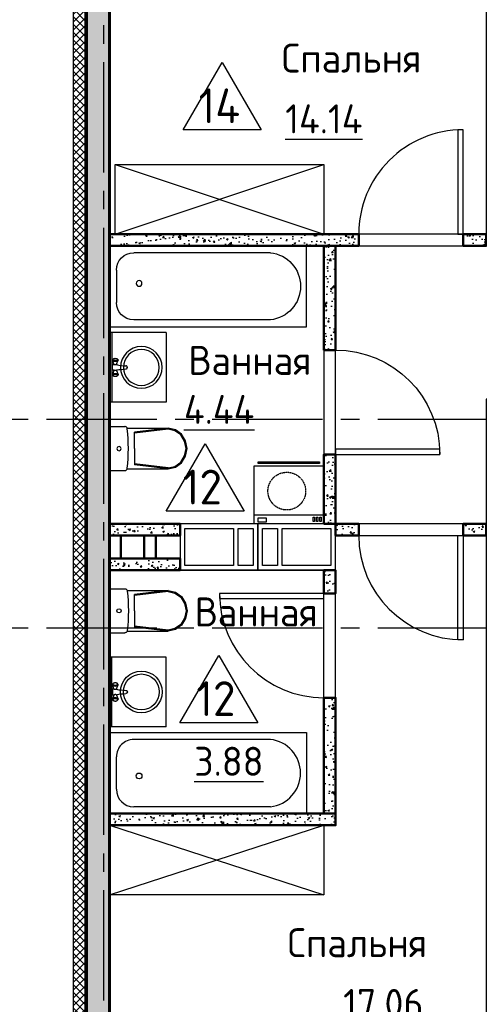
# Model space of a CAD drawing. Header units: millimetres. Extents: x -6427 to 93283, y -13 to 42012.
# Drawn here: x 13206 to 17170, y 24594 to 33089 of the extents above; entities that cross this region are included whole.
import ezdxf
from ezdxf.enums import TextEntityAlignment as Align

# ---------------------------------------------------------------- set-up
doc = ezdxf.new("R2010")
doc.units = ezdxf.units.MM
doc.linetypes.add('ACAD_ISO10W100', pattern=[18.5, 12, -3, 0.5, -3])
doc.linetypes.add('CENTER2', pattern=[28.575, 19.05, -3.175, 3.175, -3.175])
doc.layers.get('Defpoints').update_dxf_attribs({"color": 6, "lineweight": 60})
for name, color, linetype, lineweight in [('АР_Вентблок', 94, 'Continuous', 20), ('АР_Газаблок 100мм', 24, 'Continuous', 30), ('АР_Дверь', 44, 'Continuous', 15), ('АР_Марка пола', 1, 'Continuous', 9), ('АР_Мебель', 253, 'Continuous', 0), ('АР_Монолит', 1, 'Continuous', 40), ('АР_Ось', 1, 'CENTER2', 5), ('АР_Отверстия', 1, 'Continuous', 30), ('АР_Помещение текст', 7, 'Continuous', 20), ('АР_Сантехника', 5, 'Continuous', 0), ('АР_Утеплитель', 30, 'Continuous', 9)]:
    doc.layers.add(name, color=color, linetype=linetype, lineweight=lineweight)
doc.layers.add('АР_Контур плит', color=3, linetype='Continuous', lineweight=50, plot=False)
doc.layers.add('АР_Площади', color=2, linetype='Continuous', lineweight=15, plot=False)
doc.styles.add('GOST', font='')
doc.styles.add('GOST Common_I', font='', dxfattribs={"height": 250})
doc.styles.get("Standard").update_dxf_attribs({"font": 'arial.ttf'})
doc.styles.get('GOST').set_extended_font_data('GOST 2.304 type A')
doc.styles.get('GOST Common_I').set_extended_font_data('GOST Common')
pattern_1 = [(50, (-99827.42, -105714.69), (145.747735, -12.75127), [15.24, -167.64]), (355, (-99827.42, -105714.7), (-28.19474, 152.84548), [12.192, -134.11247]), (100.451445, (-99815.27, -105715.76), (117.553, 140.0942), [12.95201, -142.4722]), (46.1842, (-99827.42, -105674.05), (216.86323, -33.63386), [22.86, -251.46]), (96.63556, (-99809.34, -105676.86), (189.9233, 197.9409), [19.42802, -213.7085]), (351.18415, (-99827.42, -105674.05), (189.9233, 197.9409), [18.28797, -201.16779]), (21, (-99807.1, -105684.21), (121.29151, -81.81216), [15.24, -167.64]), (326, (-99807.1, -105684.21), (49.44162, 147.35037), [12.192, -134.112]), (71.451445, (-99796.99, -105691.03), (170.73314, 65.53822), [12.95201, -142.47195]), (37.5, (-99827.416, -105714.694), (2.470883, 67.644031), [0, -132.4864, 0, -136.144, 0, -134.62]), (7.5, (-99827.42, -105714.694), (53.45573, 80.14446), [0, -77.6224, 0, -129.4384, 0, -51.308]), (327.5, (-99872.73, -105714.694), (108.472476, -4.582995), [0, -50.8, 0, -158.496, 0, -210.312]), (317.5, (-99893.05, -105714.69), (118.503345, 20.341193), [0, -66.04, 0, -105.2576, 0, -149.352])]

# ---------------------------------------------------------------- blocks, each defined once
blk = doc.blocks.new('RM_AREA')
at = {"linetype": 'ByBlock', "lineweight": -2}
for tag, p in [('ROOM_NAME', (0, 5)), ('AREA', (0, 0))]:
    blk.add_attdef(tag, text='', height=3, dxfattribs=at).set_placement(p, align=Align.CENTER)
blk = doc.blocks.new('ventblok_400x670')
at = {"layer": 'АР_Вентблок', "lineweight": 20}
for points in [[(670, 0), (0, 0), (0, 400), (670, 400)], [(40, 40), (170, 40), (170, 360), (40, 360)], [(210, 360), (210, 40), (630, 40), (630, 360)]]:
    blk.add_lwpolyline(points, close=True, dxfattribs=at)
blk = doc.blocks.new('Wanna_1750')
at = {"layer": 'АР_Сантехника', "color": 5, "linetype": 'Continuous'}
for p, q in [((50, -350), (50, 350)), ((1750, 350), (50, 350)), ((1750, 350), (1750, -350)), ((361.2, 290), (1540, 290)), ((1690, 140), (1690, -140)), ((361.2, -290), (1540, -290)), ((1750, -350), (50, -350))]:
    blk.add_line(p, q, dxfattribs=at)
blk.add_circle((1494.1, 25), 25, dxfattribs=at)
for centre, radius, start, end in [((393.1, 0), 291.7, 96.27633, 263.72367), ((1540, 140), 150, 0, 90), ((1540, -140), 150, 270, 0)]:
    blk.add_arc(centre, radius, start, end, dxfattribs=at)
blk = doc.blocks.new('UM_10')
at = {"layer": 'АР_Сантехника', "linetype": 'Continuous'}
for p, q in [((-300, 0), (300, 0)), ((-300, -490), (-300, 0)), ((300, -490), (300, 0)), ((-300, -20), (300, -20)), ((-78.3, -47.2), (-78.5, -50.7)), ((-78.3, -47.2), (-78.5, -50.7)), ((-78.5, -50.7), (-78.3, -54.2)), ((-78.5, -50.7), (-78.3, -54.2)), ((-77.9, -43.9), (-78.3, -47.2)), ((-77.9, -43.9), (-78.3, -47.2)), ((-78.3, -54.2), (-77.9, -57.5)), ((-78.3, -54.2), (-77.9, -57.5)), ((-77.2, -40.7), (-77.9, -43.9)), ((-77.2, -40.7), (-77.9, -43.9)), ((-77.9, -57.5), (-77.2, -60.7)), ((-77.9, -57.5), (-77.2, -60.7)), ((-76.2, -37.8), (-77.2, -40.7)), ((-76.2, -37.8), (-77.2, -40.7)), ((-77.2, -60.7), (-76.2, -63.6)), ((-77.2, -60.7), (-76.2, -63.6)), ((-74.9, -35.4), (-76.2, -37.8)), ((-74.9, -35.4), (-76.2, -37.8)), ((-76.2, -63.6), (-74.9, -66)), ((-76.2, -63.6), (-74.9, -66)), ((-73.5, -33.4), (-74.9, -35.4)), ((-73.5, -33.4), (-74.9, -35.4)), ((-74.9, -66), (-73.5, -68)), ((-74.9, -66), (-73.5, -68)), ((-71.9, -31.9), (-73.5, -33.4)), ((-71.9, -31.9), (-73.5, -33.4)), ((-73.5, -68), (-71.9, -69.5)), ((-73.5, -68), (-71.9, -69.5)), ((-67.4, -28.2), (-71.9, -31.9)), ((-67.4, -28.2), (-71.9, -31.9)), ((-70.2, -31), (-71.9, -31.9)), ((-70.2, -31), (-71.9, -31.9)), ((-71.9, -69.5), (-70.2, -70.4)), ((-67.4, -73.3), (-71.9, -69.5)), ((-71.9, -69.5), (-70.2, -70.4)), ((-67.4, -73.3), (-71.9, -69.5)), ((-68.5, -30.7), (-70.2, -31)), ((-68.5, -30.7), (-70.2, -31)), ((-70.2, -70.4), (-68.5, -70.7)), ((-70.2, -70.4), (-68.5, -70.7)), ((-66.8, -31), (-68.5, -30.7)), ((-66.8, -31), (-68.5, -30.7)), ((-68.5, -70.7), (-66.8, -70.4)), ((-68.5, -70.7), (-66.8, -70.4)), ((-65.4, -27.1), (-67.4, -28.2)), ((-65.4, -27.1), (-67.4, -28.2)), ((-67.4, -73.3), (-65.4, -74.3)), ((-67.4, -73.3), (-65.4, -74.3)), ((-65.1, -31.9), (-66.8, -31)), ((-65.1, -31.9), (-66.8, -31)), ((-66.8, -70.4), (-65.1, -69.5)), ((-66.8, -70.4), (-65.1, -69.5)), ((-63.3, -26.7), (-65.4, -27.1)), ((-63.3, -26.7), (-65.4, -27.1)), ((-65.4, -74.3), (-63.3, -74.7)), ((-65.4, -74.3), (-63.3, -74.7)), ((-63.5, -33.4), (-65.1, -31.9)), ((-63.5, -33.4), (-65.1, -31.9)), ((-65.1, -69.5), (-63.5, -68)), ((-65.1, -69.5), (-63.5, -68)), ((-62.1, -35.4), (-63.5, -33.4)), ((-62.1, -35.4), (-63.5, -33.4)), ((-63.5, -68), (-62.1, -66)), ((-63.5, -68), (-62.1, -66)), ((-61.2, -27.1), (-63.3, -26.7)), ((-61.2, -27.1), (-63.3, -26.7)), ((-63.3, -74.7), (-61.2, -74.3)), ((-63.3, -74.7), (-61.2, -74.3)), ((-60.8, -37.8), (-62.1, -35.4)), ((-60.8, -37.8), (-62.1, -35.4)), ((-62.1, -66), (-60.8, -63.6)), ((-62.1, -66), (-60.8, -63.6)), ((-59.2, -28.2), (-61.2, -27.1)), ((-27.6, -38.9), (-61.2, -27.1)), ((-59.2, -28.2), (-61.2, -27.1)), ((-27.6, -38.9), (-61.2, -27.1)), ((-27.6, -62.5), (-61.2, -74.3)), ((-27.6, -62.5), (-61.2, -74.3)), ((-61.2, -74.3), (-59.2, -73.3)), ((-61.2, -74.3), (-59.2, -73.3)), ((-59.8, -40.7), (-60.8, -37.8)), ((-59.8, -40.7), (-60.8, -37.8)), ((-60.8, -63.6), (-59.8, -60.7)), ((-60.8, -63.6), (-59.8, -60.7)), ((-59.1, -43.9), (-59.8, -40.7)), ((-59.1, -43.9), (-59.8, -40.7)), ((-59.8, -60.7), (-59.1, -57.5)), ((-59.8, -60.7), (-59.1, -57.5)), ((-57.3, -29.9), (-59.2, -28.2)), ((-57.3, -29.9), (-59.2, -28.2)), ((-59.2, -73.3), (-57.3, -71.5)), ((-59.2, -73.3), (-57.3, -71.5)), ((-58.6, -47.2), (-59.1, -43.9)), ((-58.6, -47.2), (-59.1, -43.9)), ((-59.1, -57.5), (-58.6, -54.2)), ((-59.1, -57.5), (-58.6, -54.2)), ((-58.5, -50.7), (-58.6, -47.2)), ((-58.5, -50.7), (-58.6, -47.2)), ((-58.6, -54.2), (-58.5, -50.7)), ((-58.6, -54.2), (-58.5, -50.7)), ((-55.6, -32.3), (-57.3, -29.9)), ((-55.6, -32.3), (-57.3, -29.9)), ((-57.3, -71.5), (-55.6, -69.1)), ((-57.3, -71.5), (-55.6, -69.1)), ((-54.1, -35.3), (-55.6, -32.3)), ((-54.1, -35.3), (-55.6, -32.3)), ((-55.6, -69.1), (-54.1, -66.1)), ((-55.6, -69.1), (-54.1, -66.1)), ((-52.9, -38.7), (-54.1, -35.3)), ((-52.9, -38.7), (-54.1, -35.3)), ((-54.1, -66.1), (-52.9, -62.7)), ((-54.1, -66.1), (-52.9, -62.7)), ((-52, -42.5), (-52.9, -38.7)), ((-52, -42.5), (-52.9, -38.7)), ((-52.9, -62.7), (-52, -58.9)), ((-52.9, -62.7), (-52, -58.9)), ((-51.5, -46.5), (-52, -42.5)), ((-51.5, -46.5), (-52, -42.5)), ((-52, -58.9), (-51.5, -54.9)), ((-52, -58.9), (-51.5, -54.9)), ((-51.3, -50.7), (-51.5, -46.5)), ((-51.3, -50.7), (-51.5, -46.5)), ((-51.5, -54.9), (-51.3, -50.7)), ((-51.5, -54.9), (-51.3, -50.7)), ((-26.6, -39.4), (-27.6, -38.9)), ((-26.6, -39.4), (-27.6, -38.9)), ((-27.6, -62.5), (-26.6, -62)), ((-27.6, -62.5), (-26.6, -62)), ((-25.7, -40.3), (-26.6, -39.4)), ((-25.7, -40.3), (-26.6, -39.4)), ((-26.6, -62), (-25.7, -61.1)), ((-26.6, -62), (-25.7, -61.1)), ((-24.8, -41.5), (-25.7, -40.3)), ((-24.8, -41.5), (-25.7, -40.3)), ((-25.7, -61.1), (-24.8, -59.9)), ((-25.7, -61.1), (-24.8, -59.9)), ((-23.3, -40.7), (-25.4, -40.7)), ((-23.3, -40.7), (-25.4, -40.7)), ((-22.9, -60.7), (-25.4, -60.7)), ((-22.9, -60.7), (-25.4, -60.7)), ((-24.8, -27.7), (-25, -28.2)), ((-24.8, -27.7), (-25, -28.2)), ((-25, -28.2), (-25, -28.7)), ((-25, -28.2), (-25, -28.7)), ((-25, -28.7), (-25, -40.7)), ((-25, -28.7), (-25, -40.7)), ((-25, -60.7), (-25, -62.7)), ((-25, -60.7), (-25, -62.7)), ((-25, -62.7), (-25, -63.2)), ((-25, -62.7), (-25, -63.2)), ((-25, -63.2), (-24.8, -63.7)), ((-25, -63.2), (-24.8, -63.7)), ((-24.6, -27.2), (-24.8, -27.7)), ((-24.6, -27.2), (-24.8, -27.7)), ((-24.1, -43), (-24.8, -41.5)), ((-24.1, -43), (-24.8, -41.5)), ((-24.8, -59.9), (-24.1, -58.4)), ((-24.8, -59.9), (-24.1, -58.4)), ((-24.8, -63.7), (-21.9, -70.6)), ((-24.8, -63.7), (-21.9, -70.6)), ((-24.3, -26.8), (-24.6, -27.2)), ((-24.3, -26.8), (-24.6, -27.2)), ((-23.9, -26.4), (-24.3, -26.8)), ((-23.9, -26.4), (-24.3, -26.8)), ((-23.5, -44.7), (-24.1, -43)), ((-23.5, -44.7), (-24.1, -43)), ((-24.1, -58.4), (-23.5, -56.7)), ((-24.1, -58.4), (-23.5, -56.7)), ((-23.5, -26.1), (-23.9, -26.4)), ((-23.5, -26.1), (-23.9, -26.4)), ((-23, -25.9), (-23.5, -26.1)), ((-23, -25.9), (-23.5, -26.1)), ((-23, -46.6), (-23.5, -44.7)), ((-23, -46.6), (-23.5, -44.7)), ((-23.5, -56.7), (-23, -54.8)), ((-23.5, -56.7), (-23, -54.8)), ((-22.5, -25.8), (-23, -25.9)), ((-22.5, -25.8), (-23, -25.9)), ((-22.8, -48.6), (-23, -46.6)), ((-22.8, -48.6), (-23, -46.6)), ((-23, -54.8), (-22.8, -52.8)), ((-23, -54.8), (-22.8, -52.8)), ((-22.7, -50.7), (-22.8, -48.6)), ((-22.7, -50.7), (-22.8, -48.6)), ((-22.8, -52.8), (-22.7, -50.7)), ((-22.8, -52.8), (-22.7, -50.7)), ((-22, -25.7), (-22.5, -25.8)), ((-22, -25.7), (-22.5, -25.8)), ((22, -25.7), (-22, -25.7)), ((22, -25.7), (-22, -25.7)), ((-22, -70.3), (-19.3, -82.3)), ((-22, -70.3), (-19.3, -82.3)), ((-19.3, -82.3), (-17, -98.6)), ((-19.3, -82.3), (-17, -98.6)), ((19.3, -82.3), (17, -98.6)), ((19.3, -82.3), (17, -98.6)), ((22, -70.3), (19.3, -82.3)), ((22, -70.3), (19.3, -82.3)), ((24.8, -63.7), (21.9, -70.6)), ((24.8, -63.7), (21.9, -70.6)), ((22.5, -25.8), (22, -25.7)), ((22.5, -25.8), (22, -25.7)), ((23, -25.9), (22.5, -25.8)), ((23, -25.9), (22.5, -25.8)), ((22.8, -48.6), (22.7, -50.7)), ((22.8, -48.6), (22.7, -50.7)), ((22.7, -50.7), (22.8, -52.8)), ((22.7, -50.7), (22.8, -52.8)), ((23, -46.6), (22.8, -48.6)), ((23, -46.6), (22.8, -48.6)), ((22.8, -52.8), (23, -54.8)), ((22.8, -52.8), (23, -54.8)), ((23.5, -26.1), (23, -25.9)), ((23.5, -26.1), (23, -25.9)), ((23.5, -44.7), (23, -46.6)), ((23.5, -44.7), (23, -46.6)), ((23, -54.8), (23.5, -56.7)), ((23, -54.8), (23.5, -56.7)), ((25.4, -60.7), (23.2, -60.7)), ((25.4, -60.7), (23.2, -60.7)), ((23.9, -26.4), (23.5, -26.1)), ((23.9, -26.4), (23.5, -26.1)), ((25.4, -40.7), (23.5, -40.7)), ((25.4, -40.7), (23.5, -40.7)), ((24.1, -43), (23.5, -44.7)), ((24.1, -43), (23.5, -44.7)), ((23.5, -56.7), (24.1, -58.4)), ((23.5, -56.7), (24.1, -58.4)), ((24.3, -26.8), (23.9, -26.4)), ((24.3, -26.8), (23.9, -26.4)), ((24.8, -41.5), (24.1, -43)), ((24.8, -41.5), (24.1, -43)), ((24.1, -58.4), (24.8, -59.9)), ((24.1, -58.4), (24.8, -59.9)), ((24.6, -27.2), (24.3, -26.8)), ((24.6, -27.2), (24.3, -26.8)), ((24.8, -27.7), (24.6, -27.2)), ((24.8, -27.7), (24.6, -27.2)), ((25, -28.2), (24.8, -27.7)), ((25, -28.2), (24.8, -27.7)), ((25.7, -40.3), (24.8, -41.5)), ((25.7, -40.3), (24.8, -41.5)), ((24.8, -59.9), (25.7, -61.1)), ((24.8, -59.9), (25.7, -61.1)), ((24.8, -63.7), (25, -63.2)), ((24.8, -63.7), (25, -63.2)), ((25, -28.7), (25, -28.2)), ((25, -28.7), (25, -28.2)), ((25, -40.7), (25, -28.7)), ((25, -40.7), (25, -28.7)), ((25, -62.7), (25, -60.7)), ((25, -62.7), (25, -60.7)), ((25, -63.2), (25, -62.7)), ((25, -63.2), (25, -62.7)), ((26.6, -39.4), (25.7, -40.3)), ((26.6, -39.4), (25.7, -40.3)), ((25.7, -61.1), (26.6, -62)), ((25.7, -61.1), (26.6, -62)), ((27.6, -38.9), (26.6, -39.4)), ((27.6, -38.9), (26.6, -39.4)), ((26.6, -62), (27.6, -62.5)), ((26.6, -62), (27.6, -62.5)), ((27.6, -38.9), (61.2, -27.1)), ((27.6, -38.9), (61.2, -27.1)), ((27.6, -62.5), (61.2, -74.3)), ((27.6, -62.5), (61.2, -74.3)), ((51.5, -46.5), (51.3, -50.7)), ((51.5, -46.5), (51.3, -50.7)), ((51.3, -50.7), (51.5, -54.9)), ((51.3, -50.7), (51.5, -54.9)), ((52, -42.5), (51.5, -46.5)), ((52, -42.5), (51.5, -46.5)), ((51.5, -54.9), (52, -58.9)), ((51.5, -54.9), (52, -58.9)), ((52.9, -38.7), (52, -42.5)), ((52.9, -38.7), (52, -42.5)), ((52, -58.9), (52.9, -62.7)), ((52, -58.9), (52.9, -62.7)), ((54.1, -35.3), (52.9, -38.7)), ((54.1, -35.3), (52.9, -38.7)), ((52.9, -62.7), (54.1, -66.1)), ((52.9, -62.7), (54.1, -66.1)), ((55.6, -32.3), (54.1, -35.3)), ((55.6, -32.3), (54.1, -35.3)), ((54.1, -66.1), (55.6, -69.1)), ((54.1, -66.1), (55.6, -69.1)), ((57.3, -29.9), (55.6, -32.3)), ((57.3, -29.9), (55.6, -32.3)), ((55.6, -69.1), (57.3, -71.5)), ((55.6, -69.1), (57.3, -71.5)), ((59.2, -28.2), (57.3, -29.9)), ((59.2, -28.2), (57.3, -29.9)), ((57.3, -71.5), (59.2, -73.3)), ((57.3, -71.5), (59.2, -73.3)), ((58.6, -47.2), (58.5, -50.7)), ((58.6, -47.2), (58.5, -50.7)), ((58.5, -50.7), (58.6, -54.2)), ((58.5, -50.7), (58.6, -54.2)), ((59.1, -43.9), (58.6, -47.2)), ((59.1, -43.9), (58.6, -47.2)), ((58.6, -54.2), (59.1, -57.5)), ((58.6, -54.2), (59.1, -57.5)), ((59.8, -40.7), (59.1, -43.9)), ((59.8, -40.7), (59.1, -43.9)), ((59.1, -57.5), (59.8, -60.7)), ((59.1, -57.5), (59.8, -60.7)), ((61.2, -27.1), (59.2, -28.2)), ((61.2, -27.1), (59.2, -28.2)), ((59.2, -73.3), (61.2, -74.3)), ((59.2, -73.3), (61.2, -74.3)), ((60.8, -37.8), (59.8, -40.7)), ((60.8, -37.8), (59.8, -40.7)), ((59.8, -60.7), (60.8, -63.6)), ((59.8, -60.7), (60.8, -63.6)), ((62.1, -35.4), (60.8, -37.8)), ((62.1, -35.4), (60.8, -37.8)), ((60.8, -63.6), (62.1, -66)), ((60.8, -63.6), (62.1, -66)), ((63.3, -26.7), (61.2, -27.1)), ((63.3, -26.7), (61.2, -27.1)), ((61.2, -74.3), (63.3, -74.7)), ((61.2, -74.3), (63.3, -74.7)), ((63.5, -33.4), (62.1, -35.4)), ((63.5, -33.4), (62.1, -35.4)), ((62.1, -66), (63.5, -68)), ((62.1, -66), (63.5, -68)), ((65.4, -27.1), (63.3, -26.7)), ((65.4, -27.1), (63.3, -26.7)), ((63.3, -74.7), (65.4, -74.3)), ((63.3, -74.7), (65.4, -74.3)), ((65.1, -31.9), (63.5, -33.4)), ((65.1, -31.9), (63.5, -33.4)), ((63.5, -68), (65.1, -69.5)), ((63.5, -68), (65.1, -69.5)), ((66.8, -31), (65.1, -31.9)), ((66.8, -31), (65.1, -31.9)), ((65.1, -69.5), (66.8, -70.4)), ((65.1, -69.5), (66.8, -70.4)), ((67.4, -28.2), (65.4, -27.1)), ((67.4, -28.2), (65.4, -27.1)), ((65.4, -74.3), (67.4, -73.3)), ((65.4, -74.3), (67.4, -73.3)), ((68.5, -30.7), (66.8, -31)), ((68.5, -30.7), (66.8, -31)), ((66.8, -70.4), (68.5, -70.7)), ((66.8, -70.4), (68.5, -70.7)), ((67.4, -28.2), (71.9, -31.9)), ((67.4, -28.2), (71.9, -31.9)), ((67.4, -73.3), (71.9, -69.5)), ((67.4, -73.3), (71.9, -69.5)), ((70.2, -31), (68.5, -30.7)), ((70.2, -31), (68.5, -30.7)), ((68.5, -70.7), (70.2, -70.4)), ((68.5, -70.7), (70.2, -70.4)), ((71.9, -31.9), (70.2, -31)), ((71.9, -31.9), (70.2, -31)), ((70.2, -70.4), (71.9, -69.5)), ((70.2, -70.4), (71.9, -69.5)), ((73.5, -33.4), (71.9, -31.9)), ((73.5, -33.4), (71.9, -31.9)), ((71.9, -69.5), (73.5, -68)), ((71.9, -69.5), (73.5, -68)), ((74.9, -35.4), (73.5, -33.4)), ((74.9, -35.4), (73.5, -33.4)), ((73.5, -68), (74.9, -66)), ((73.5, -68), (74.9, -66)), ((76.2, -37.8), (74.9, -35.4)), ((76.2, -37.8), (74.9, -35.4)), ((74.9, -66), (76.2, -63.6)), ((74.9, -66), (76.2, -63.6)), ((77.2, -40.7), (76.2, -37.8)), ((77.2, -40.7), (76.2, -37.8)), ((76.2, -63.6), (77.2, -60.7)), ((76.2, -63.6), (77.2, -60.7)), ((77.9, -43.9), (77.2, -40.7)), ((77.9, -43.9), (77.2, -40.7)), ((77.2, -60.7), (77.9, -57.5)), ((77.2, -60.7), (77.9, -57.5)), ((78.3, -47.2), (77.9, -43.9)), ((78.3, -47.2), (77.9, -43.9)), ((77.9, -57.5), (78.3, -54.2)), ((77.9, -57.5), (78.3, -54.2)), ((78.5, -50.7), (78.3, -47.2)), ((78.5, -50.7), (78.3, -47.2)), ((78.3, -54.2), (78.5, -50.7)), ((78.3, -54.2), (78.5, -50.7)), ((-17, -98.5), (-15, -119.6)), ((-17, -98.5), (-15, -119.6)), ((-15, -119.6), (-13.2, -142.8)), ((-15, -119.6), (-13.2, -142.8)), ((-13, -144.9), (-13.2, -142.8)), ((-13, -144.9), (-13.2, -142.8)), ((-13, -145), (-13, -144.9)), ((-13, -145), (-13, -144.9)), ((-12.4, -147), (-13, -145)), ((-12.4, -147), (-13, -145)), ((-11.4, -148.8), (-12.4, -147)), ((-11.4, -148.8), (-12.4, -147)), ((-10, -150.6), (-11.4, -148.8)), ((-10, -150.6), (-11.4, -148.8)), ((-8.4, -152), (-10, -150.6)), ((-8.4, -152), (-10, -150.6)), ((-6.5, -153.2), (-8.4, -152)), ((-6.5, -153.2), (-8.4, -152)), ((-4.4, -154), (-6.5, -153.2)), ((-4.4, -154), (-6.5, -153.2)), ((-5, -154), (-6.1, -153.3)), ((-3.4, -154.7), (-5, -154)), ((-2.3, -154.6), (-4.4, -154)), ((-2.3, -154.6), (-4.4, -154)), ((-1.7, -155.1), (-3.4, -154.7)), ((0, -154.7), (-2.3, -154.6)), ((0, -154.7), (-2.3, -154.6)), ((0, -155.2), (-1.7, -155.1)), ((2.3, -154.6), (0, -154.7)), ((2.3, -154.6), (0, -154.7)), ((1.7, -155.1), (0, -155.2)), ((3.4, -154.7), (1.7, -155.1)), ((4.4, -154), (2.3, -154.6)), ((4.4, -154), (2.3, -154.6)), ((5, -154), (3.4, -154.7)), ((6.5, -153.2), (4.4, -154)), ((6.5, -153.2), (4.4, -154)), ((6.1, -153.3), (5, -154)), ((8.4, -152), (6.5, -153.2)), ((8.4, -152), (6.5, -153.2)), ((10, -150.6), (8.4, -152)), ((10, -150.6), (8.4, -152)), ((11.4, -148.8), (10, -150.6)), ((11.4, -148.8), (10, -150.6)), ((12.4, -147), (11.4, -148.8)), ((12.4, -147), (11.4, -148.8)), ((13, -145), (12.4, -147)), ((13, -145), (12.4, -147)), ((13.2, -142.8), (13, -144.9)), ((13.2, -142.8), (13, -144.9)), ((13, -145), (13, -144.9)), ((13, -145), (13, -144.9)), ((15, -119.6), (13.2, -142.8)), ((15, -119.6), (13.2, -142.8)), ((17, -98.5), (15, -119.6)), ((17, -98.5), (15, -119.6)), ((-300, -490), (300, -490))]:
    blk.add_line(p, q, dxfattribs=at)
for radius in [180, 155]:
    blk.add_circle((0, -275.7), radius, dxfattribs=at)
blk = doc.blocks.new('Uni_TAZ_4_top')
at = {"layer": 'АР_Сантехника', "linetype": 'Continuous'}
for p, q in [((-190, 0), (190, 0)), ((-190, 0), (-190, -132.4)), ((190, 0), (190, -132.4)), ((-174.9, -153.8), (-174.9, -506.8)), ((174.9, -153.6), (174.9, -506.8)), ((-174.9, -506.3), (-140.9, -215.7)), ((-166, -506.3), (-132, -215.7)), ((0, -215.7), (-140.9, -215.7)), ((0, -215.7), (140.9, -215.7)), ((166, -506.3), (132, -215.7)), ((174.9, -506.3), (140.9, -215.7))]:
    blk.add_line(p, q, dxfattribs=at)
blk.add_lwpolyline([(18.5, -83.6), (13.1, -70.4), (0, -64.9), (-13.1, -70.4), (-18.5, -83.6), (-13.1, -96.8), (0, -102.2), (13.1, -96.8)], close=True, dxfattribs=at)
for points in [[(-190, -132.4), (-189.6, -136.5), (-188.5, -140.4), (-186.8, -144.1), (-184.4, -147.3), (-181.4, -150.1), (-178, -152.3), (-174.3, -153.8), (-170.3, -154.6)], [(-170.3, -154.6), (-127.9, -158.6), (-85.3, -161.4), (-42.7, -163.1), (-0.1, -163.7), (42.5, -163.1), (85.1, -161.4), (127.7, -158.6), (170.1, -154.6)], [(170.1, -154.6), (174.1, -153.9), (177.9, -152.3), (181.3, -150.2), (184.3, -147.4), (186.7, -144.1), (188.5, -140.5), (189.6, -136.5), (190, -132.4)], [(-174.9, -506.8), (-161.6, -569.2), (-123.7, -622.2), (-66.9, -657.6), (0, -670), (66.9, -657.6), (123.7, -622.2), (161.6, -569.2), (174.9, -506.8)], [(-166, -506.3), (-153.4, -565.5), (-117.4, -615.7), (-63.5, -649.2), (0, -661), (63.5, -649.2), (117.4, -615.7), (153.4, -565.5), (166, -506.3)]]:
    blk.add_lwpolyline(points, dxfattribs=at)
blk = doc.blocks.new('A$Ca51e74f9')
at = {"layer": 'АР_Сантехника', "linetype": 'Continuous'}
for p, q in [((-500.1, 0), (-500.1, 600)), ((-500.1, 600), (0, 600)), ((-75, 600), (-75, 0)), ((0, 600), (0, 0)), ((-535, 33.6), (-535, 562.2)), ((-535, 562.2), (-521, 562.2)), ((-521, 562.2), (-521, 33.6)), ((-58.3, 577.8), (-21.5, 577.8)), ((-58.3, 565.6), (-58.3, 577.8)), ((-21.5, 565.6), (-58.3, 565.6)), ((-58.3, 548.1), (-21.5, 548.1)), ((-58.3, 535.8), (-58.3, 548.1)), ((-21.5, 535.8), (-58.3, 535.8)), ((-58.3, 518.3), (-21.5, 518.3)), ((-58.3, 506.1), (-58.3, 518.3)), ((-21.5, 577.8), (-21.5, 565.6)), ((-21.5, 548.1), (-21.5, 535.8)), ((-21.5, 518.3), (-21.5, 506.1)), ((-21.5, 506.1), (-58.3, 506.1)), ((-53, 33.3), (-53, 103.3)), ((-53, 103.3), (-16.3, 103.3)), ((-16.3, 103.3), (-16.3, 33.3)), ((-521, 33.6), (-535, 33.6)), ((0, 0), (-500.1, 0)), ((-16.3, 33.3), (-53, 33.3))]:
    blk.add_line(p, q, dxfattribs=at)
at = {"layer": 'АР_Сантехника', "linetype": 'ACAD_ISO10W100'}
blk.add_circle((-282.9, 280), 162.7, dxfattribs=at)
blk = doc.blocks.new('*U13')
blk.add_lwpolyline([(0, 0), (0, -900), (-43.75, -900), (-43.75, 0)], close=True)
blk.add_arc((0, 0), 900, 180, 270)
at = {"layer": 'Defpoints', "color": 0, "lineweight": 15}
for p, q in [((-900, 0), (-900, 100)), ((0, 0), (0, 100))]:
    blk.add_line(p, q, dxfattribs=at)
blk = doc.blocks.new('*U15')
blk.add_lwpolyline([(0, 0), (0, 900), (-43.75, 900), (-43.75, 0)], close=True)
blk.add_arc((0, 0), 900, 90, 180)
at = {"layer": 'Defpoints', "color": 0, "lineweight": 15}
for p, q in [((0, 0), (0, -100)), ((-900, 0), (-900, -100))]:
    blk.add_line(p, q, dxfattribs=at)
blk = doc.blocks.new('*U28')
blk.add_lwpolyline([(0, 0), (0, -900), (43.75, -900), (43.75, 0)], close=True)
blk.add_arc((0, 0), 900, 270, 0)
at = {"layer": 'Defpoints', "color": 0, "lineweight": 15}
for p, q in [((0, 0), (0, 100)), ((900, 0), (900, 100))]:
    blk.add_line(p, q, dxfattribs=at)
blk = doc.blocks.new('*U32')
blk.add_lwpolyline([(0, 0), (0, 900), (43.75, 900), (43.75, 0)], close=True)
blk.add_arc((0, 0), 900, 0, 90)
at = {"layer": 'Defpoints', "color": 0, "lineweight": 15}
for p, q in [((0, 0), (0, -100)), ((900, 0), (900, -100))]:
    blk.add_line(p, q, dxfattribs=at)
blk = doc.blocks.new('A$C18cc7e04')
at = {"layer": 'АР_Отверстия', "color": 5}
blk.add_lwpolyline([(450, -8370.1), (150, -8370.1), (150, -8570.1), (450, -8570.1)], close=True, dxfattribs=at)
at = {"layer": 'АР_Отверстия'}
blk.add_lwpolyline([(150, -8370.1), (350, -8370.1), (350, -8570.1), (150, -8570.1)], close=True, dxfattribs=at)
blk = doc.blocks.new('*U29')
at = {"layer": 'АР_Мебель'}
blk.add_lwpolyline([(-325, 0), (1475, 0), (1475, 600), (-325, 600)], close=True, dxfattribs=at)
for points in [[(-325, 0), (1475, 600)], [(-325, 600), (1475, 0)]]:
    blk.add_lwpolyline(points, dxfattribs=at)
blk = doc.blocks.new('*U73')
at = {"layer": 'АР_Мебель'}
blk.add_lwpolyline([(-375, 0), (1475, 0), (1475, 600), (-375, 600)], close=True, dxfattribs=at)
for points in [[(-375, 0), (1475, 600)], [(-375, 600), (1475, 0)]]:
    blk.add_lwpolyline(points, dxfattribs=at)

msp = doc.modelspace()

# ---------------------------------------------------------------- hatches: boundary and pattern name
at = {"layer": 'АР_Газаблок 100мм', "lineweight": 5}
h = msp.add_hatch(dxfattribs=at)
h.set_pattern_fill('AR-CONC', color=256, scale=0.8, style=0)
h.set_pattern_definition(pattern_1)
h.paths.add_polyline_path([(16129.7, 31138.7), (16129.7, 31238.7), (13979.7, 31238.7), (13979.7, 31138.7)])
h = msp.add_hatch(dxfattribs=at)
h.set_pattern_fill('AR-CONC', color=256, scale=0.8, style=0)
h.set_pattern_definition(pattern_1)
h.paths.add_polyline_path([(17029.7, 31138.8), (17029.7, 31238.8), (17229.7, 31238.7), (17229.7, 31138.7)])
h = msp.add_hatch(dxfattribs=at)
h.set_pattern_fill('AR-CONC', color=256, scale=0.8, style=0)
h.set_pattern_definition(pattern_1)
h.paths.add_polyline_path([(15829.7, 30238.7), (15929.7, 30238.7), (15929.7, 31138.7), (15829.7, 31138.7)])
h = msp.add_hatch(dxfattribs=at)
h.set_pattern_fill('AR-CONC', color=256, scale=0.8, style=0)
h.set_pattern_definition(pattern_1)
h.paths.add_polyline_path([(15829.7, 28738.7), (15929.7, 28738.7), (15929.7, 29338.7), (15829.7, 29338.7)])
at = {"layer": 'АР_Газаблок 100мм', "lineweight": 9, "transparency": 33554687}
h = msp.add_hatch(dxfattribs=at)
h.set_pattern_fill('AR-CONC', color=256, scale=0.8)
h.set_pattern_definition(pattern_1)
h.paths.add_polyline_path([(14589.7, 28638.8), (14589.7, 28738.8), (13979.7, 28738.8), (13979.7, 28638.8)])
h = msp.add_hatch(dxfattribs=at)
h.set_pattern_fill('AR-CONC', color=256, scale=0.8)
h.set_pattern_definition(pattern_1)
h.paths.add_polyline_path([(14589.7, 28738.7), (14589.7, 28638.7), (13979.7, 28638.7), (13979.7, 28738.7)])
h = msp.add_hatch(dxfattribs=at)
h.set_pattern_fill('AR-CONC', color=256, scale=0.8)
h.set_pattern_definition(pattern_1)
h.paths.add_polyline_path([(15929.7, 28638.7), (15929.7, 28738.7), (16129.7, 28738.7), (16129.7, 28638.7)])
h = msp.add_hatch(dxfattribs=at)
h.set_pattern_fill('AR-CONC', color=256, scale=0.8)
h.set_pattern_definition(pattern_1)
h.paths.add_polyline_path([(17029.7, 28638.7), (17029.7, 28738.7), (17229.7, 28738.7), (17229.7, 28638.7)])
h = msp.add_hatch(dxfattribs=at)
h.set_pattern_fill('AR-CONC', color=256, scale=0.8)
h.set_pattern_definition(pattern_1)
h.paths.add_polyline_path([(14589.7, 28338.8), (14589.7, 28438.8), (13979.7, 28438.8), (13979.7, 28338.8)])
at = {"layer": 'АР_Газаблок 100мм', "lineweight": 5}
h = msp.add_hatch(dxfattribs=at)
h.set_pattern_fill('AR-CONC', color=256, scale=0.8, style=0)
h.set_pattern_definition(pattern_1)
h.paths.add_polyline_path([(15829.7, 28338.8), (15929.7, 28338.8), (15929.7, 28138.8), (15829.7, 28138.8)])
h = msp.add_hatch(dxfattribs=at)
h.set_pattern_fill('AR-CONC', color=256, scale=0.8, style=0)
h.set_pattern_definition(pattern_1)
h.paths.add_polyline_path([(15829.7, 27238.8), (15929.7, 27238.8), (15929.7, 26238.8), (15829.7, 26238.8)])
at = {"layer": 'АР_Газаблок 100мм', "lineweight": 9, "transparency": 33554687}
h = msp.add_hatch(dxfattribs=at)
h.set_pattern_fill('AR-CONC', color=256, scale=0.8)
h.set_pattern_definition(pattern_1)
h.paths.add_polyline_path([(13979.7, 26138.8), (13979.7, 26238.8), (15929.7, 26238.8), (15929.7, 26138.8)])
at = {"layer": 'АР_Монолит', "lineweight": 0}
h = msp.add_hatch(dxfattribs=at)
h.set_pattern_fill('ANSI35', color=256, scale=15)
h.set_pattern_definition([(45, (-99827.42, -105714.69), (-67.35192, 67.35192), []), (45, (-99760.06, -105714.69), (-67.35192, 67.35192), [119.0625, -23.8125, 0, -23.8125])])
h.paths.add_polyline_path([(13779.7, 20488.7), (13979.7, 20488.7), (13979.7, 35788.7), (13779.7, 35788.7)])
at = {"layer": 'АР_Утеплитель'}
h = msp.add_hatch(dxfattribs=at)
h.set_pattern_fill('ANSI37', color=256, scale=15, angle=-90)
h.set_pattern_definition([(315, (-23385.103, 233362.46), (33.67596, 33.67596), []), (45, (-23385.103, 233362.46), (-33.67596, 33.67596), [])])
h.paths.add_polyline_path([(13669.7, 20378.7), (13669.7, 35898.7), (13979.7, 35898.7), (13979.7, 35788.7), (13779.7, 35788.7), (13779.7, 20488.7), (13979.7, 20488.7), (13979.7, 20378.7)])

# ---------------------------------------------------------------- linework, layer by layer
at = {"layer": 'АР_Газаблок 100мм', "lineweight": 30, "ltscale": 0.5}
for points in [[(16129.7, 31138.7), (16129.7, 31238.7), (13979.7, 31238.7), (13979.7, 31138.7)], [(17029.7, 31138.8), (17029.7, 31238.8), (17229.7, 31238.7), (17229.7, 31138.7)], [(15829.7, 30238.7), (15929.7, 30238.7), (15929.7, 31138.7), (15829.7, 31138.7)], [(15829.7, 28738.7), (15929.7, 28738.7), (15929.7, 29338.7), (15829.7, 29338.7)], [(14589.7, 28638.8), (14589.7, 28738.8), (13979.7, 28738.8), (13979.7, 28638.8)], [(14589.7, 28738.7), (14589.7, 28638.7), (13979.7, 28638.7), (13979.7, 28738.7)], [(15929.7, 28638.7), (15929.7, 28738.7), (16129.7, 28738.7), (16129.7, 28638.7)], [(17029.7, 28638.7), (17029.7, 28738.7), (17229.7, 28738.7), (17229.7, 28638.7)], [(14589.7, 28338.8), (14589.7, 28438.8), (13979.7, 28438.8), (13979.7, 28338.8)], [(15829.7, 28338.8), (15929.7, 28338.8), (15929.7, 28138.8), (15829.7, 28138.8)], [(15829.7, 27238.8), (15929.7, 27238.8), (15929.7, 26238.8), (15829.7, 26238.8)], [(13979.7, 26138.8), (13979.7, 26238.8), (15929.7, 26238.8), (15929.7, 26138.8)]]:
    msp.add_lwpolyline(points, close=True, dxfattribs=at)
at = {"layer": 'АР_Контур плит'}
msp.add_lwpolyline([(13779.7, 35788.7), (43479.7, 35788.7), (43479.7, 20488.7), (24929.7, 20488.7), (24929.7, 19238.7), (21229.7, 19238.7), (21229.7, 20488.7), (13779.7, 20488.7)], close=True, dxfattribs=at)
at = {"layer": 'АР_Марка пола'}
for points in [[(14952.9, 32719), (15288.9, 32138.5), (14616.9, 32138.5), (14952.9, 32719)], [(14806.3, 29429.9), (15142.3, 28849.4), (14470.3, 28849.4), (14806.3, 29429.9)], [(14922.9, 27604.3), (15258.9, 27023.8), (14586.9, 27023.8), (14922.9, 27604.3)]]:
    msp.add_lwpolyline(points, dxfattribs=at)
at = {"layer": 'АР_Монолит'}
msp.add_lwpolyline([(13779.7, 20488.7), (13979.7, 20488.7), (13979.7, 35788.7), (13779.7, 35788.7)], close=True, dxfattribs=at)
at = {"layer": 'АР_Ось', "ltscale": 50}
for points in [[(13929.7, 37008.9), (13929.7, 17380.9)], [(44392.9, 29638.7), (8950.8, 29638.7)], [(44392.9, 27838.7), (8950.8, 27838.7)]]:
    msp.add_lwpolyline(points, dxfattribs=at)
at = {"layer": 'АР_Площади'}
for points in [[(13979.7, 35588.7), (17229.7, 35588.7), (17229.7, 31238.7), (13979.7, 31238.7)], [(13979.7, 31138.7), (15829.7, 31138.7), (15829.7, 28738.7), (13979.7, 28738.7)], [(15929.7, 31138.7), (22629.7, 31138.7), (22629.7, 29813.7), (21229.7, 29813.7), (17229.7, 29813.7), (17229.7, 28738.7), (15929.7, 28738.7)], [(13979.7, 26138.8), (15929.7, 26138.8), (15929.7, 28638.8), (17229.7, 28638.7), (17229.7, 21888.7), (13979.7, 21888.7)], [(13979.7, 26238.8), (15829.7, 26238.8), (15829.7, 28338.8), (13979.7, 28338.8)]]:
    msp.add_lwpolyline(points, close=True, dxfattribs=at)
at = {"layer": 'АР_Утеплитель'}
msp.add_lwpolyline([(13669.7, 20378.7), (13669.7, 35898.7), (13979.7, 35898.7), (13979.7, 35788.7), (13779.7, 35788.7), (13779.7, 20488.7), (13979.7, 20488.7), (13979.7, 20378.7)], close=True, dxfattribs=at)

# ---------------------------------------------------------------- block references
at = {"layer": 'АР_Вентблок', "xscale": -1}
msp.add_blockref('ventblok_400x670', (15259.7, 28338.7), dxfattribs=at)
at = {"layer": 'АР_Вентблок', "xscale": -1, "rotation": 180}
msp.add_blockref('ventblok_400x670', (15259.7, 28738.8), dxfattribs=at)
at = {"layer": 'АР_Дверь', "ltscale": 100}
for name, p, rotation in [('*U28', (17029.7, 31238.7), 179.9997965585467), ('*U32', (17029.7, 28638.7), 179.9997965585467), ('*U15', (15829.7, 28138.8), 90.00000000000003)]:
    msp.add_blockref(name, p, dxfattribs=dict(at, rotation=rotation))
at = {"layer": 'АР_Дверь', "ltscale": 100, "xscale": -1, "rotation": 90}
msp.add_blockref('*U13', (15929.7, 29338.7), dxfattribs=at)
at = {"layer": 'АР_Мебель', "xscale": -1, "rotation": 180}
for name, p in [('*U29', (14354.7, 31838.7)), ('*U73', (14354.7, 26138.8))]:
    msp.add_blockref(name, p, dxfattribs=at)
at = {"layer": 'АР_Отверстия'}
msp.add_blockref('A$C18cc7e04', (13929.7, 37008.9), dxfattribs=at)
msp.add_blockref('A$C18cc7e04', (13929.7, 37008.9), dxfattribs=at)
at = {"layer": 'АР_Помещение текст'}
ref = msp.add_blockref('RM_AREA', (19216, 31212.8), dxfattribs=dict(at, xscale=-50, yscale=50, zscale=50))
ref.add_attrib('ROOM_NAME', 'Спальня', dxfattribs={"height": 250, "style": 'GOST Common_I'}).set_placement((16067.9, 32632.2), align=Align.CENTER)
ref.add_attrib('AREA', '%%u14.14', dxfattribs={"layer": '0', "linetype": 'ByBlock', "lineweight": -2, "height": 250, "style": 'GOST Common_I'}).set_placement((15829.4, 32108.1), align=Align.CENTER)
ref = msp.add_blockref('RM_AREA', (11721.2, 29593.1), dxfattribs=dict(at, xscale=50, yscale=50, zscale=50))
ref.add_attrib('ROOM_NAME', 'Ванная', dxfattribs={"height": 250, "style": 'GOST Common_I'}).set_placement((15191.5, 30024.4), align=Align.CENTER)
ref.add_attrib('AREA', '%%u4.44', dxfattribs={"layer": '0', "linetype": 'ByBlock', "lineweight": -2, "height": 250, "style": 'GOST Common_I'}).set_placement((14926.2, 29601.4), align=Align.CENTER)
ref = msp.add_blockref('RM_AREA', (11775.2, 28071.7), dxfattribs=dict(at, xscale=-50, yscale=50, zscale=50, rotation=180))
ref.add_attrib('ROOM_NAME', 'Ванная', dxfattribs={"height": 250, "style": 'GOST Common_I'}).set_placement((15245.5, 27854.1), align=Align.CENTER)
ref.add_attrib('AREA', '%%u3.88', dxfattribs={"layer": '0', "linetype": 'ByBlock', "lineweight": -2, "height": 250, "style": 'GOST Common_I'}).set_placement((15009.9, 26565.3), align=Align.CENTER)
ref = msp.add_blockref('RM_AREA', (13490.5, 23580.9), dxfattribs=dict(at, xscale=50, yscale=50, zscale=50))
ref.add_attrib('ROOM_NAME', 'Спальня', dxfattribs={"height": 250, "style": 'GOST Common_I'}).set_placement((16117.3, 25000.2), align=Align.CENTER)
ref.add_attrib('AREA', '%%u17.06', dxfattribs={"layer": '0', "linetype": 'ByBlock', "lineweight": -2, "height": 250, "style": 'GOST Common_I'}).set_placement((16342, 24476.2), align=Align.CENTER)
at = {"layer": 'АР_Сантехника', "xscale": -1}
msp.add_blockref('Wanna_1750', (15729.7, 30788.7), dxfattribs=at)
for name, p, rotation in [('UM_10', (13979.7, 30088.7), 90), ('Uni_TAZ_4_top', (13979.7, 27988.8), 90.00000000000007)]:
    msp.add_blockref(name, p, dxfattribs=dict(at, rotation=rotation))
at = {"layer": 'АР_Сантехника'}
for name, p, rotation in [('Uni_TAZ_4_top', (13979.7, 29388.7), 89.99999999999991), ('A$Ca51e74f9', (15229.7, 28738.7), 270), ('UM_10', (13979.7, 27288.8), 90.00000000000003), ('Wanna_1750', (15729.7, 26588.8), 180)]:
    msp.add_blockref(name, p, dxfattribs=dict(at, rotation=rotation))

# ---------------------------------------------------------------- texts
at = {"layer": 'АР_Марка пола', "char_height": 300, "width": 1200, "attachment_point": 5, "style": 'GOST'}
for s, insert in [('{\\fGOST Common|b0|i0|c204|p34;14}', (14928.4, 32345.8)), ('{\\fGOST Common|b0|i0|c204|p34;12}', (14781.8, 29056.6)), ('{\\fGOST Common|b0|i0|c204|p34;12}', (14898.4, 27231.1))]:
    msp.add_mtext(s, dxfattribs=dict(at, insert=insert))

doc.saveas('drawing.dxf')
